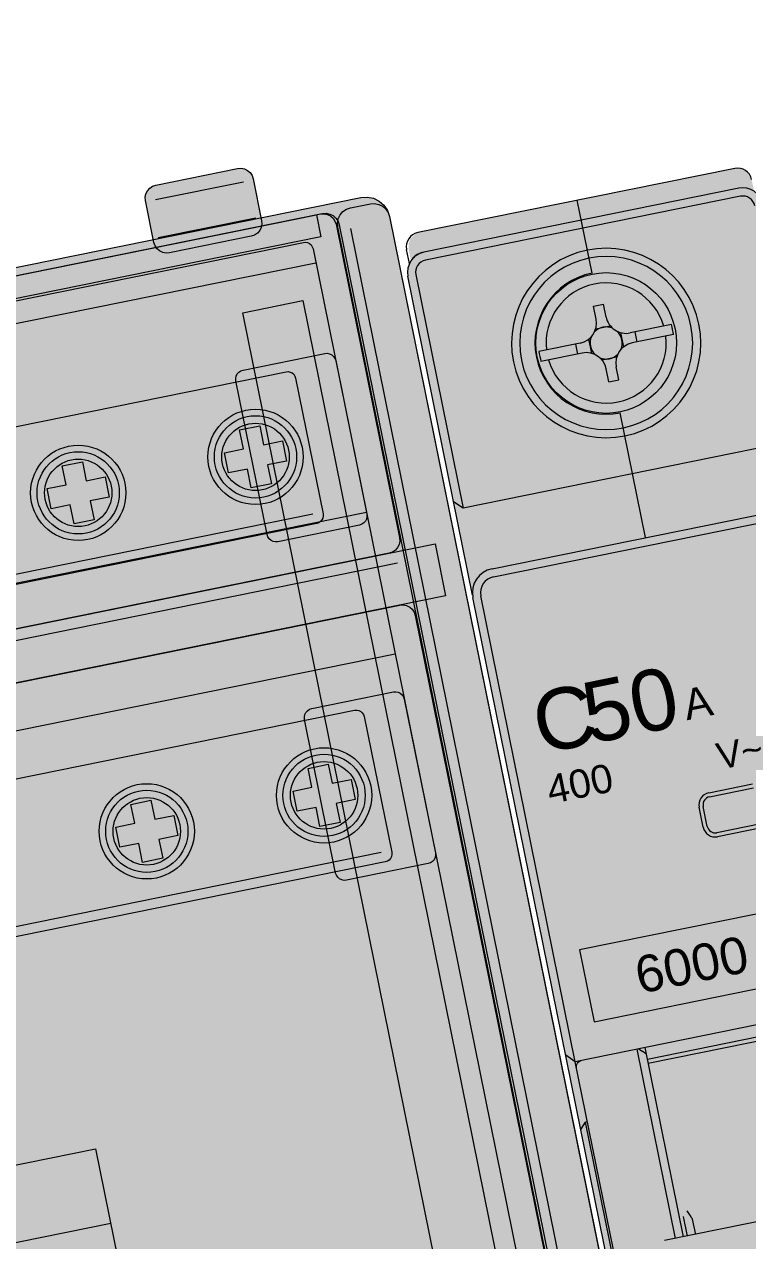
# Model space of a CAD drawing. Header units: millimetres. Extents: x -143 to 904, y -11 to 956.
# Drawn here: x -26.5 to 17.9, y 696.6 to 771.3 of the extents above; entities that cross this region are included whole.
import ezdxf
from ezdxf.enums import TextEntityAlignment as Align

# ---------------------------------------------------------------- set-up
doc = ezdxf.new("R2010")
doc.units = ezdxf.units.MM
for name, color, linetype, lineweight, true_color in [('BODY', 7, 'Continuous', 5, 0xf0f1eb), ('DETAILS', 7, 'Continuous', 5, 0x2f373d), ('INDICATOR', 7, 'Continuous', 5, 0x3d9868), ('LEVERS', 7, 'Continuous', 5, 0x2b7ac1), ('MARKING', 7, 'Continuous', 5, 0x2f373d), ('RECESS', 7, 'Continuous', 5, 0x6c747a), ('TERMINALS', 7, 'Continuous', 5, 0xa4adb6)]:
    doc.layers.add(name, color=color, linetype=linetype, lineweight=lineweight, true_color=true_color)
doc.layers.add('CP_DEVICES', color=7, linetype='Continuous')
for name, color, linetype, lineweight in [('EKF_DETAILS', 7, 'Continuous', 5), ('EKF_FILL', 7, 'Continuous', 5), ('EKF_OUTLINE', 7, 'Continuous', 13), ('EKF_TERMINALS', 7, 'Continuous', 5)]:
    doc.layers.add(name, color=color, linetype=linetype, lineweight=lineweight)
doc.layers.add('PARAMETERS', color=7, linetype='Continuous', plot=False)
doc.styles.add('BLOCK_ARIAL', font='arial.ttf')

# ---------------------------------------------------------------- blocks, each defined once
blk = doc.blocks.new('EKF_CM_4x11')
at = {"layer": 'EKF_FILL', "true_color": 0x74745f}
blk.add_hatch(color=47, dxfattribs=at).paths.add_polyline_path([(99.65, 90.7), (99.818, 90.678), (99.975, 90.613), (100.11, 90.51), (100.213, 90.375), (100.278, 90.218), (100.3, 90.05), (100.3, 87.95), (100.278, 87.782), (100.213, 87.625), (100.11, 87.49), (99.975, 87.387), (99.818, 87.322), (99.65, 87.3), (95.55, 87.3), (95.382, 87.322), (95.225, 87.387), (95.09, 87.49), (94.987, 87.625), (94.922, 87.782), (94.9, 87.95), (94.9, 90.05), (94.922, 90.218), (94.987, 90.375), (95.09, 90.51), (95.225, 90.613), (95.382, 90.678), (95.55, 90.7)])
at = {"layer": 'EKF_FILL', "true_color": 0xe3e8e5}
blk.add_hatch(color=254, dxfattribs=at).paths.add_polyline_path([(105.3, 88.1), (105.611, 88.059), (105.9, 87.939), (106.149, 87.749), (106.339, 87.5), (106.459, 87.211), (106.5, 86.9), (106.5, 1.2), (106.459, 0.889), (106.339, 0.6), (106.149, 0.351), (105.9, 0.161), (105.611, 0.041), (105.3, 0), (1.2, 0), (0.889, 0.041), (0.6, 0.161), (0.351, 0.351), (0.161, 0.6), (0.041, 0.889), (0, 1.2), (0, 86.9), (0.041, 87.211), (0.161, 87.5), (0.351, 87.749), (0.6, 87.939), (0.889, 88.059), (1.2, 88.1)])
at = {"layer": 'EKF_FILL', "true_color": 0x55564e}
blk.add_hatch(color=251, dxfattribs=at).paths.add_polyline_path([(103.3, 87.7), (103.481, 87.676), (103.65, 87.606), (103.795, 87.495), (103.906, 87.35), (103.976, 87.181), (104, 87), (104, 1.4), (103.976, 1.219), (103.906, 1.05), (103.795, 0.905), (103.65, 0.794), (103.481, 0.724), (103.3, 0.7), (3.2, 0.7), (3.019, 0.724), (2.85, 0.794), (2.705, 0.905), (2.594, 1.05), (2.524, 1.219), (2.5, 1.4), (2.5, 87), (2.524, 87.181), (2.594, 87.35), (2.705, 87.495), (2.85, 87.606), (3.019, 87.676), (3.2, 87.7)])
at = {"layer": 'EKF_FILL', "true_color": 0x797c6b}
blk.add_hatch(color=8, dxfattribs=at).paths.add_polyline_path([(3.5, 87.7), (103, 87.7), (103, 86.6), (3.5, 86.6)])
at = {"layer": 'EKF_FILL', "true_color": 0xe4e9e6}
blk.add_hatch(color=254, dxfattribs=at).paths.add_polyline_path([(105.7, 87.7), (105.907, 87.673), (106.1, 87.593), (106.266, 87.466), (106.393, 87.3), (106.473, 87.107), (106.5, 86.9), (106.5, 0.8), (106.473, 0.593), (106.393, 0.4), (106.266, 0.234), (106.1, 0.107), (105.907, 0.027), (105.7, 0), (104.7, 0), (104.493, 0.027), (104.3, 0.107), (104.134, 0.234), (104.007, 0.4), (103.927, 0.593), (103.9, 0.8), (103.9, 86.9), (103.927, 87.107), (104.007, 87.3), (104.134, 87.466), (104.3, 87.593), (104.493, 87.673), (104.7, 87.7)])
at = {"layer": 'EKF_FILL', "true_color": 0x8b8e81}
for points in [[(3.3, 86.9), (103.2, 86.9), (103.2, 85.7), (3.3, 85.7)], [(3.3, 67.3), (103.2, 67.3), (103.2, 66.1), (3.3, 66.1)]]:
    blk.add_hatch(color=252, dxfattribs=at).paths.add_polyline_path(points)
at = {"layer": 'EKF_FILL', "true_color": 0x66665a}
blk.add_hatch(color=251, dxfattribs=at).paths.add_polyline_path([(102.1, 86.5), (102.204, 86.486), (102.3, 86.446), (102.383, 86.383), (102.446, 86.3), (102.486, 86.204), (102.5, 86.1), (102.5, 2.3), (102.486, 2.196), (102.446, 2.1), (102.383, 2.017), (102.3, 1.954), (102.204, 1.914), (102.1, 1.9), (4.4, 1.9), (4.296, 1.914), (4.2, 1.954), (4.117, 2.017), (4.054, 2.1), (4.014, 2.196), (4, 2.3), (4, 86.1), (4.014, 86.204), (4.054, 86.3), (4.117, 86.383), (4.2, 86.446), (4.296, 86.486), (4.4, 86.5)])
at = {"layer": 'EKF_FILL', "true_color": 0x7d7d6d}
blk.add_hatch(color=8, dxfattribs=at).paths.add_polyline_path([(98.5, 83.7), (101.5, 83.7), (101.5, 5), (98.5, 5)])
at = {"layer": 'EKF_FILL', "true_color": 0x56594c}
for points in [[(102.05, 80.942), (102.166, 80.926), (102.275, 80.881), (102.368, 80.81), (102.44, 80.716), (102.485, 80.608), (102.5, 80.492), (102.5, 72.791), (102.485, 72.675), (102.44, 72.567), (102.368, 72.473), (102.275, 72.402), (102.166, 72.357), (102.05, 72.341), (97.95, 72.341), (97.834, 72.357), (97.725, 72.402), (97.632, 72.473), (97.56, 72.567), (97.515, 72.675), (97.5, 72.791), (97.5, 80.492), (97.515, 80.608), (97.56, 80.716), (97.632, 80.81), (97.725, 80.881), (97.834, 80.926), (97.95, 80.942)], [(102.05, 63.981), (102.166, 63.965), (102.275, 63.92), (102.368, 63.849), (102.44, 63.756), (102.485, 63.647), (102.5, 63.531), (102.5, 55.831), (102.485, 55.714), (102.44, 55.606), (102.368, 55.512), (102.275, 55.441), (102.166, 55.396), (102.05, 55.381), (97.95, 55.381), (97.834, 55.396), (97.725, 55.441), (97.632, 55.512), (97.56, 55.606), (97.515, 55.714), (97.5, 55.831), (97.5, 63.531), (97.515, 63.647), (97.56, 63.756), (97.632, 63.849), (97.725, 63.92), (97.834, 63.965), (97.95, 63.981)]]:
    blk.add_hatch(color=251, dxfattribs=at).paths.add_polyline_path(points)
at = {"layer": 'EKF_FILL', "true_color": 0x8b805d}
for points in [[(100, 80.442), (100.104, 80.428), (100.2, 80.388), (100.283, 80.324), (100.346, 80.242), (100.386, 80.145), (100.4, 80.041), (100.4, 73.242), (100.386, 73.138), (100.346, 73.041), (100.283, 72.959), (100.2, 72.895), (100.104, 72.855), (100, 72.841), (6.5, 72.841), (6.396, 72.855), (6.3, 72.895), (6.217, 72.959), (6.154, 73.041), (6.114, 73.138), (6.1, 73.242), (6.1, 80.041), (6.114, 80.145), (6.154, 80.242), (6.217, 80.324), (6.3, 80.388), (6.396, 80.428), (6.5, 80.442)], [(100, 63.481), (100.104, 63.467), (100.2, 63.427), (100.283, 63.363), (100.346, 63.281), (100.386, 63.184), (100.4, 63.081), (100.4, 56.281), (100.386, 56.177), (100.346, 56.081), (100.283, 55.998), (100.2, 55.934), (100.104, 55.894), (100, 55.881), (6.5, 55.881), (6.396, 55.894), (6.3, 55.934), (6.217, 55.998), (6.154, 56.081), (6.114, 56.177), (6.1, 56.281), (6.1, 63.081), (6.114, 63.184), (6.154, 63.281), (6.217, 63.363), (6.3, 63.427), (6.396, 63.467), (6.5, 63.481)]]:
    blk.add_hatch(color=45, dxfattribs=at).paths.add_polyline_path(points)
at = {"layer": 'EKF_FILL', "true_color": 0x625f4e}
for points in [[(91.15, 76.642), (91.13, 76.336), (91.07, 76.036), (90.972, 75.746), (90.836, 75.472), (90.666, 75.217), (90.465, 74.987), (90.235, 74.785), (89.98, 74.615), (89.705, 74.48), (89.416, 74.381), (89.115, 74.322), (88.81, 74.302), (88.505, 74.322), (88.204, 74.381), (87.915, 74.48), (87.64, 74.615), (87.385, 74.785), (87.155, 74.987), (86.954, 75.217), (86.784, 75.472), (86.648, 75.746), (86.55, 76.036), (86.49, 76.336), (86.47, 76.642), (86.49, 76.947), (86.55, 77.247), (86.648, 77.537), (86.784, 77.811), (86.954, 78.066), (87.155, 78.296), (87.385, 78.498), (87.64, 78.668), (87.915, 78.803), (88.204, 78.902), (88.505, 78.961), (88.81, 78.981), (89.115, 78.961), (89.416, 78.902), (89.705, 78.803), (89.98, 78.668), (90.235, 78.498), (90.465, 78.296), (90.666, 78.066), (90.836, 77.811), (90.972, 77.537), (91.07, 77.247), (91.13, 76.947)], [(100.04, 76.642), (100.02, 76.336), (99.96, 76.036), (99.862, 75.746), (99.726, 75.472), (99.556, 75.217), (99.355, 74.987), (99.125, 74.785), (98.87, 74.615), (98.595, 74.48), (98.306, 74.381), (98.005, 74.322), (97.7, 74.302), (97.395, 74.322), (97.094, 74.381), (96.805, 74.48), (96.53, 74.615), (96.275, 74.785), (96.045, 74.987), (95.844, 75.217), (95.674, 75.472), (95.538, 75.746), (95.44, 76.036), (95.38, 76.336), (95.36, 76.642), (95.38, 76.947), (95.44, 77.247), (95.538, 77.537), (95.674, 77.811), (95.844, 78.066), (96.045, 78.296), (96.275, 78.498), (96.53, 78.668), (96.805, 78.803), (97.094, 78.902), (97.395, 78.961), (97.7, 78.981), (98.005, 78.961), (98.306, 78.902), (98.595, 78.803), (98.87, 78.668), (99.125, 78.498), (99.355, 78.296), (99.556, 78.066), (99.726, 77.811), (99.862, 77.537), (99.96, 77.247), (100.02, 76.947)], [(91.15, 59.681), (91.13, 59.375), (91.07, 59.075), (90.972, 58.785), (90.836, 58.511), (90.666, 58.256), (90.465, 58.026), (90.235, 57.824), (89.98, 57.654), (89.705, 57.519), (89.416, 57.42), (89.115, 57.361), (88.81, 57.341), (88.505, 57.361), (88.204, 57.42), (87.915, 57.519), (87.64, 57.654), (87.385, 57.824), (87.155, 58.026), (86.954, 58.256), (86.784, 58.511), (86.648, 58.785), (86.55, 59.075), (86.49, 59.375), (86.47, 59.681), (86.49, 59.986), (86.55, 60.286), (86.648, 60.576), (86.784, 60.851), (86.954, 61.105), (87.155, 61.335), (87.385, 61.537), (87.64, 61.707), (87.915, 61.842), (88.204, 61.941), (88.505, 62.001), (88.81, 62.021), (89.115, 62.001), (89.416, 61.941), (89.705, 61.842), (89.98, 61.707), (90.235, 61.537), (90.465, 61.335), (90.666, 61.105), (90.836, 60.851), (90.972, 60.576), (91.07, 60.286), (91.13, 59.986)], [(100.04, 59.681), (100.02, 59.375), (99.96, 59.075), (99.862, 58.785), (99.726, 58.511), (99.556, 58.256), (99.355, 58.026), (99.125, 57.824), (98.87, 57.654), (98.595, 57.519), (98.306, 57.42), (98.005, 57.361), (97.7, 57.341), (97.395, 57.361), (97.094, 57.42), (96.805, 57.519), (96.53, 57.654), (96.275, 57.824), (96.045, 58.026), (95.844, 58.256), (95.674, 58.511), (95.538, 58.785), (95.44, 59.075), (95.38, 59.375), (95.36, 59.681), (95.38, 59.986), (95.44, 60.286), (95.538, 60.576), (95.674, 60.851), (95.844, 61.105), (96.045, 61.335), (96.275, 61.537), (96.53, 61.707), (96.805, 61.842), (97.094, 61.941), (97.395, 62.001), (97.7, 62.021), (98.005, 62.001), (98.306, 61.941), (98.595, 61.842), (98.87, 61.707), (99.125, 61.537), (99.355, 61.335), (99.556, 61.105), (99.726, 60.851), (99.862, 60.576), (99.96, 60.286), (100.02, 59.986)]]:
    blk.add_hatch(color=251, dxfattribs=at).paths.add_polyline_path(points)
at = {"layer": 'EKF_FILL', "true_color": 0x909087}
for points in [[(90.83, 76.642), (90.813, 76.378), (90.761, 76.119), (90.676, 75.868), (90.559, 75.632), (90.413, 75.412), (90.238, 75.213), (90.04, 75.039), (89.82, 74.892), (89.583, 74.775), (89.333, 74.69), (89.074, 74.639), (88.81, 74.621), (88.546, 74.639), (88.287, 74.69), (88.037, 74.775), (87.8, 74.892), (87.58, 75.039), (87.382, 75.213), (87.207, 75.412), (87.061, 75.632), (86.944, 75.868), (86.859, 76.119), (86.807, 76.378), (86.79, 76.642), (86.807, 76.905), (86.859, 77.164), (86.944, 77.415), (87.061, 77.651), (87.207, 77.871), (87.382, 78.07), (87.58, 78.244), (87.8, 78.391), (88.037, 78.508), (88.287, 78.593), (88.546, 78.644), (88.81, 78.662), (89.074, 78.644), (89.333, 78.593), (89.583, 78.508), (89.82, 78.391), (90.04, 78.244), (90.238, 78.07), (90.413, 77.871), (90.559, 77.651), (90.676, 77.415), (90.761, 77.164), (90.813, 76.905)], [(99.72, 76.642), (99.703, 76.378), (99.651, 76.119), (99.566, 75.868), (99.449, 75.632), (99.303, 75.412), (99.128, 75.213), (98.93, 75.039), (98.71, 74.892), (98.473, 74.775), (98.223, 74.69), (97.964, 74.639), (97.7, 74.621), (97.436, 74.639), (97.177, 74.69), (96.927, 74.775), (96.69, 74.892), (96.47, 75.039), (96.272, 75.213), (96.097, 75.412), (95.951, 75.632), (95.834, 75.868), (95.749, 76.119), (95.697, 76.378), (95.68, 76.642), (95.697, 76.905), (95.749, 77.164), (95.834, 77.415), (95.951, 77.651), (96.097, 77.871), (96.272, 78.07), (96.47, 78.244), (96.69, 78.391), (96.927, 78.508), (97.177, 78.593), (97.436, 78.644), (97.7, 78.662), (97.964, 78.644), (98.223, 78.593), (98.473, 78.508), (98.71, 78.391), (98.93, 78.244), (99.128, 78.07), (99.303, 77.871), (99.449, 77.651), (99.566, 77.415), (99.651, 77.164), (99.703, 76.905)], [(90.83, 59.681), (90.813, 59.417), (90.761, 59.158), (90.676, 58.908), (90.559, 58.671), (90.413, 58.451), (90.238, 58.252), (90.04, 58.078), (89.82, 57.931), (89.583, 57.814), (89.333, 57.729), (89.074, 57.678), (88.81, 57.661), (88.546, 57.678), (88.287, 57.729), (88.037, 57.814), (87.8, 57.931), (87.58, 58.078), (87.382, 58.252), (87.207, 58.451), (87.061, 58.671), (86.944, 58.908), (86.859, 59.158), (86.807, 59.417), (86.79, 59.681), (86.807, 59.944), (86.859, 60.203), (86.944, 60.454), (87.061, 60.691), (87.207, 60.91), (87.382, 61.109), (87.58, 61.283), (87.8, 61.43), (88.037, 61.547), (88.287, 61.632), (88.546, 61.683), (88.81, 61.701), (89.074, 61.683), (89.333, 61.632), (89.583, 61.547), (89.82, 61.43), (90.04, 61.283), (90.238, 61.109), (90.413, 60.91), (90.559, 60.691), (90.676, 60.454), (90.761, 60.203), (90.813, 59.944)], [(99.72, 59.681), (99.703, 59.417), (99.651, 59.158), (99.566, 58.908), (99.449, 58.671), (99.303, 58.451), (99.128, 58.252), (98.93, 58.078), (98.71, 57.931), (98.473, 57.814), (98.223, 57.729), (97.964, 57.678), (97.7, 57.661), (97.436, 57.678), (97.177, 57.729), (96.927, 57.814), (96.69, 57.931), (96.47, 58.078), (96.272, 58.252), (96.097, 58.451), (95.951, 58.671), (95.834, 58.908), (95.749, 59.158), (95.697, 59.417), (95.68, 59.681), (95.697, 59.944), (95.749, 60.203), (95.834, 60.454), (95.951, 60.691), (96.097, 60.91), (96.272, 61.109), (96.47, 61.283), (96.69, 61.43), (96.927, 61.547), (97.177, 61.632), (97.436, 61.683), (97.7, 61.701), (97.964, 61.683), (98.223, 61.632), (98.473, 61.547), (98.71, 61.43), (98.93, 61.283), (99.128, 61.109), (99.303, 60.91), (99.449, 60.691), (99.566, 60.454), (99.651, 60.203), (99.703, 59.944)]]:
    blk.add_hatch(color=252, dxfattribs=at).paths.add_polyline_path(points)
at = {"layer": 'EKF_FILL', "true_color": 0x797d75}
for points in [[(90.466, 76.642), (90.452, 76.425), (90.41, 76.213), (90.34, 76.008), (90.244, 75.813), (90.124, 75.633), (89.981, 75.47), (89.818, 75.327), (89.638, 75.207), (89.444, 75.111), (89.239, 75.042), (89.026, 74.999), (88.81, 74.985), (88.594, 74.999), (88.381, 75.042), (88.176, 75.111), (87.982, 75.207), (87.802, 75.327), (87.639, 75.47), (87.496, 75.633), (87.376, 75.813), (87.28, 76.008), (87.21, 76.213), (87.168, 76.425), (87.154, 76.642), (87.168, 76.858), (87.21, 77.07), (87.28, 77.275), (87.376, 77.47), (87.496, 77.65), (87.639, 77.813), (87.802, 77.956), (87.982, 78.076), (88.176, 78.172), (88.381, 78.241), (88.594, 78.284), (88.81, 78.298), (89.026, 78.284), (89.239, 78.241), (89.444, 78.172), (89.638, 78.076), (89.818, 77.956), (89.981, 77.813), (90.124, 77.65), (90.244, 77.47), (90.34, 77.275), (90.41, 77.07), (90.452, 76.858)], [(99.356, 76.642), (99.342, 76.425), (99.3, 76.213), (99.23, 76.008), (99.134, 75.813), (99.014, 75.633), (98.871, 75.47), (98.708, 75.327), (98.528, 75.207), (98.334, 75.111), (98.129, 75.042), (97.916, 74.999), (97.7, 74.985), (97.484, 74.999), (97.271, 75.042), (97.066, 75.111), (96.872, 75.207), (96.692, 75.327), (96.529, 75.47), (96.386, 75.633), (96.266, 75.813), (96.17, 76.008), (96.1, 76.213), (96.058, 76.425), (96.044, 76.642), (96.058, 76.858), (96.1, 77.07), (96.17, 77.275), (96.266, 77.47), (96.386, 77.65), (96.529, 77.813), (96.692, 77.956), (96.872, 78.076), (97.066, 78.172), (97.271, 78.241), (97.484, 78.284), (97.7, 78.298), (97.916, 78.284), (98.129, 78.241), (98.334, 78.172), (98.528, 78.076), (98.708, 77.956), (98.871, 77.813), (99.014, 77.65), (99.134, 77.47), (99.23, 77.275), (99.3, 77.07), (99.342, 76.858)], [(90.466, 59.681), (90.452, 59.464), (90.41, 59.252), (90.34, 59.047), (90.244, 58.852), (90.124, 58.672), (89.981, 58.509), (89.818, 58.366), (89.638, 58.246), (89.444, 58.15), (89.239, 58.081), (89.026, 58.038), (88.81, 58.024), (88.594, 58.038), (88.381, 58.081), (88.176, 58.15), (87.982, 58.246), (87.802, 58.366), (87.639, 58.509), (87.496, 58.672), (87.376, 58.852), (87.28, 59.047), (87.21, 59.252), (87.168, 59.464), (87.154, 59.681), (87.168, 59.897), (87.21, 60.109), (87.28, 60.314), (87.376, 60.509), (87.496, 60.689), (87.639, 60.852), (87.802, 60.995), (87.982, 61.115), (88.176, 61.211), (88.381, 61.281), (88.594, 61.323), (88.81, 61.337), (89.026, 61.323), (89.239, 61.281), (89.444, 61.211), (89.638, 61.115), (89.818, 60.995), (89.981, 60.852), (90.124, 60.689), (90.244, 60.509), (90.34, 60.314), (90.41, 60.109), (90.452, 59.897)], [(99.356, 59.681), (99.342, 59.464), (99.3, 59.252), (99.23, 59.047), (99.134, 58.852), (99.014, 58.672), (98.871, 58.509), (98.708, 58.366), (98.528, 58.246), (98.334, 58.15), (98.129, 58.081), (97.916, 58.038), (97.7, 58.024), (97.484, 58.038), (97.271, 58.081), (97.066, 58.15), (96.872, 58.246), (96.692, 58.366), (96.529, 58.509), (96.386, 58.672), (96.266, 58.852), (96.17, 59.047), (96.1, 59.252), (96.058, 59.464), (96.044, 59.681), (96.058, 59.897), (96.1, 60.109), (96.17, 60.314), (96.266, 60.509), (96.386, 60.689), (96.529, 60.852), (96.692, 60.995), (96.872, 61.115), (97.066, 61.211), (97.271, 61.281), (97.484, 61.323), (97.7, 61.337), (97.916, 61.323), (98.129, 61.281), (98.334, 61.211), (98.528, 61.115), (98.708, 60.995), (98.871, 60.852), (99.014, 60.689), (99.134, 60.509), (99.23, 60.314), (99.3, 60.109), (99.342, 59.897)]]:
    blk.add_hatch(color=8, dxfattribs=at).paths.add_polyline_path(points)
at = {"layer": 'EKF_FILL', "true_color": 0x40473f}
for points in [[(88.305, 78.096), (89.315, 78.096), (89.315, 77.147), (90.264, 77.147), (90.264, 76.136), (89.315, 76.136), (89.315, 75.187), (88.305, 75.187), (88.305, 76.136), (87.356, 76.136), (87.356, 77.147), (88.305, 77.147)], [(97.195, 78.096), (98.205, 78.096), (98.205, 77.147), (99.154, 77.147), (99.154, 76.136), (98.205, 76.136), (98.205, 75.187), (97.195, 75.187), (97.195, 76.136), (96.246, 76.136), (96.246, 77.147), (97.195, 77.147)], [(88.305, 61.135), (89.315, 61.135), (89.315, 60.186), (90.264, 60.186), (90.264, 59.176), (89.315, 59.176), (89.315, 58.226), (88.305, 58.226), (88.305, 59.176), (87.356, 59.176), (87.356, 60.186), (88.305, 60.186)], [(97.195, 61.135), (98.205, 61.135), (98.205, 60.186), (99.154, 60.186), (99.154, 59.176), (98.205, 59.176), (98.205, 58.226), (97.195, 58.226), (97.195, 59.176), (96.246, 59.176), (96.246, 60.186), (97.195, 60.186)]]:
    blk.add_hatch(color=69, dxfattribs=at).paths.add_polyline_path(points)
at = {"layer": 'EKF_FILL', "true_color": 0x383e35}
blk.add_hatch(color=250, dxfattribs=at).paths.add_polyline_path([(3.1, 72.7), (103.4, 72.7), (103.4, 71.2), (3.1, 71.2)])
at = {"layer": 'EKF_FILL', "true_color": 0x343930}
blk.add_hatch(color=250, dxfattribs=at).paths.add_polyline_path([(1, 70.7), (105.5, 70.7), (105.5, 68.1), (1, 68.1)])
at = {"layer": 'EKF_FILL', "true_color": 0x454a40}
blk.add_hatch(color=69, dxfattribs=at).paths.add_polyline_path([(22.45, 61.2), (84.05, 61.2), (84.05, 31.7), (22.45, 31.7)])
at = {"layer": 'EKF_DETAILS', "color": 253, "lineweight": 5, "true_color": 0xbeb69b}
blk.add_line((95.4, 90), (99.8, 90), dxfattribs=at)
at = {"layer": 'EKF_DETAILS', "color": 250, "lineweight": 5, "true_color": 0x292f27}
blk.add_line((95.15, 88.15), (100.05, 88.15), dxfattribs=at)
at = {"layer": 'EKF_DETAILS', "color": 7, "lineweight": 5, "true_color": 0xffffff}
blk.add_line((104.5, 86.7), (104.5, 1), dxfattribs=at)
at = {"layer": 'EKF_DETAILS', "color": 253, "lineweight": 5, "true_color": 0xacafa4}
for p, q in [((4, 85.4), (102.5, 85.4)), ((4, 65.8), (102.5, 65.8))]:
    blk.add_line(p, q, dxfattribs=at)
at = {"layer": 'EKF_DETAILS', "color": 252, "lineweight": 5, "true_color": 0x9a9d8e}
blk.add_line((4, 72.9), (102.5, 72.9), dxfattribs=at)
at = {"layer": 'EKF_DETAILS', "color": 252, "lineweight": 5, "true_color": 0x8b9083}
blk.add_line((3, 70.15), (103.5, 70.15), dxfattribs=at)
at = {"layer": 'EKF_DETAILS', "color": 254, "lineweight": 5, "true_color": 0xe7eae0}
blk.add_line((23.25, 41.167), (83.25, 41.167), dxfattribs=at)
at = {"layer": 'EKF_DETAILS', "color": 250, "lineweight": 5, "true_color": 0x31372c}
blk.add_lwpolyline([(99.65, 90.7), (99.818, 90.678), (99.975, 90.613), (100.11, 90.51), (100.213, 90.375), (100.278, 90.218), (100.3, 90.05), (100.3, 87.95), (100.278, 87.782), (100.213, 87.625), (100.11, 87.49), (99.975, 87.387), (99.818, 87.322), (99.65, 87.3), (95.55, 87.3), (95.382, 87.322), (95.225, 87.387), (95.09, 87.49), (94.987, 87.625), (94.922, 87.782), (94.9, 87.95), (94.9, 90.05), (94.922, 90.218), (94.987, 90.375), (95.09, 90.51), (95.225, 90.613), (95.382, 90.678), (95.55, 90.7)], close=True, dxfattribs=at)
at = {"layer": 'EKF_DETAILS', "color": 250, "lineweight": 5, "true_color": 0x282d29}
blk.add_lwpolyline([(3.2, 87.7), (103.3, 87.7), (103.481, 87.676), (103.65, 87.606), (103.795, 87.495), (103.906, 87.35), (103.976, 87.181), (104, 87), (104, 1.4), (103.976, 1.219), (103.906, 1.05), (103.795, 0.905), (103.65, 0.794), (103.481, 0.724), (103.3, 0.7), (3.2, 0.7)], dxfattribs=at)
at = {"layer": 'EKF_DETAILS', "color": 250, "lineweight": 5, "true_color": 0x30372f}
for points in [[(3.3, 87.7), (103.2, 87.7), (103.368, 87.678), (103.525, 87.613), (103.66, 87.51), (103.763, 87.375), (103.828, 87.218), (103.85, 87.05), (103.85, 71.35), (103.828, 71.182), (103.763, 71.025), (103.66, 70.89), (103.525, 70.787), (103.368, 70.722), (103.2, 70.7), (3.3, 70.7)], [(3.3, 68.1), (103.2, 68.1), (103.368, 68.078), (103.525, 68.013), (103.66, 67.91), (103.763, 67.775), (103.828, 67.618), (103.85, 67.45), (103.85, 24.15), (103.828, 23.982), (103.763, 23.825), (103.66, 23.69), (103.525, 23.587), (103.368, 23.522), (103.2, 23.5), (3.3, 23.5)]]:
    blk.add_lwpolyline(points, dxfattribs=at)
at = {"layer": 'EKF_DETAILS', "color": 250, "lineweight": 5, "true_color": 0x373e31}
blk.add_lwpolyline([(3.5, 87.7), (103, 87.7), (103, 86.6), (3.5, 86.6)], close=True, dxfattribs=at)
at = {"layer": 'EKF_DETAILS', "color": 251, "lineweight": 5, "true_color": 0x485046}
blk.add_lwpolyline([(103.9, 0.8), (103.9, 86.9), (103.927, 87.107), (104.007, 87.3), (104.134, 87.466), (104.3, 87.593), (104.493, 87.673), (104.7, 87.7), (105.7, 87.7), (105.907, 87.673), (106.1, 87.593), (106.266, 87.466), (106.393, 87.3), (106.473, 87.107), (106.5, 86.9), (106.5, 0.8)], dxfattribs=at)
at = {"layer": 'EKF_DETAILS', "color": 252, "lineweight": 5, "true_color": 0x8e9188}
blk.add_lwpolyline([(4.4, 86.5), (102.1, 86.5), (102.204, 86.486), (102.3, 86.446), (102.383, 86.383), (102.446, 86.3), (102.486, 86.204), (102.5, 86.1), (102.5, 2.3), (102.486, 2.196), (102.446, 2.1), (102.383, 2.017), (102.3, 1.954), (102.204, 1.914), (102.1, 1.9), (4.4, 1.9)], dxfattribs=at)
at = {"layer": 'EKF_DETAILS', "color": 59, "lineweight": 5, "true_color": 0x484d42}
blk.add_lwpolyline([(98.5, 83.7), (101.5, 83.7), (101.5, 5), (98.5, 5)], close=True, dxfattribs=at)
at = {"layer": 'EKF_DETAILS', "color": 69, "lineweight": 5, "true_color": 0x40463b}
for points in [[(102.05, 80.942), (102.166, 80.926), (102.275, 80.881), (102.368, 80.81), (102.44, 80.716), (102.485, 80.608), (102.5, 80.492), (102.5, 72.791), (102.485, 72.675), (102.44, 72.567), (102.368, 72.473), (102.275, 72.402), (102.166, 72.357), (102.05, 72.341), (97.95, 72.341), (97.834, 72.357), (97.725, 72.402), (97.632, 72.473), (97.56, 72.567), (97.515, 72.675), (97.5, 72.791), (97.5, 80.492), (97.515, 80.608), (97.56, 80.716), (97.632, 80.81), (97.725, 80.881), (97.834, 80.926), (97.95, 80.942)], [(102.05, 63.981), (102.166, 63.965), (102.275, 63.92), (102.368, 63.849), (102.44, 63.756), (102.485, 63.647), (102.5, 63.531), (102.5, 55.831), (102.485, 55.714), (102.44, 55.606), (102.368, 55.512), (102.275, 55.441), (102.166, 55.396), (102.05, 55.381), (97.95, 55.381), (97.834, 55.396), (97.725, 55.441), (97.632, 55.512), (97.56, 55.606), (97.515, 55.714), (97.5, 55.831), (97.5, 63.531), (97.515, 63.647), (97.56, 63.756), (97.632, 63.849), (97.725, 63.92), (97.834, 63.965), (97.95, 63.981)]]:
    blk.add_lwpolyline(points, close=True, dxfattribs=at)
at = {"layer": 'EKF_DETAILS', "color": 250, "lineweight": 5, "true_color": 0x292f28}
blk.add_lwpolyline([(1, 70.7), (105.5, 70.7), (105.5, 68.1), (1, 68.1)], close=True, dxfattribs=at)
at = {"layer": 'EKF_DETAILS', "color": 254, "lineweight": 5, "true_color": 0xe7eae0}
blk.add_lwpolyline([(23.25, 44.9), (83.25, 44.9), (83.25, 33.7), (23.25, 33.7)], close=True, dxfattribs=at)
at = {"layer": 'EKF_OUTLINE', "color": 250, "lineweight": 13, "true_color": 0x303733}
blk.add_lwpolyline([(1.2, 88.1), (105.3, 88.1), (105.611, 88.059), (105.9, 87.939), (106.149, 87.749), (106.339, 87.5), (106.459, 87.211), (106.5, 86.9), (106.5, 1.2), (106.459, 0.889), (106.339, 0.6), (106.149, 0.351), (105.9, 0.161), (105.611, 0.041), (105.3, 0), (1.2, 0)], dxfattribs=at)
at = {"layer": 'EKF_TERMINALS', "color": 33, "lineweight": 5, "true_color": 0xb1a078}
for p, q in [((6.6, 73.341), (99.9, 73.341)), ((6.6, 56.381), (99.9, 56.381))]:
    blk.add_line(p, q, dxfattribs=at)
at = {"layer": 'EKF_TERMINALS', "color": 59, "lineweight": 5, "true_color": 0x4b4e3f}
for points in [[(6.5, 80.442), (100, 80.442), (100.104, 80.428), (100.2, 80.388), (100.283, 80.324), (100.346, 80.242), (100.386, 80.145), (100.4, 80.041), (100.4, 73.242), (100.386, 73.138), (100.346, 73.041), (100.283, 72.959), (100.2, 72.895), (100.104, 72.855), (100, 72.841), (6.5, 72.841)], [(6.5, 63.481), (100, 63.481), (100.104, 63.467), (100.2, 63.427), (100.283, 63.363), (100.346, 63.281), (100.386, 63.184), (100.4, 63.081), (100.4, 56.281), (100.386, 56.177), (100.346, 56.081), (100.283, 55.998), (100.2, 55.934), (100.104, 55.894), (100, 55.881), (6.5, 55.881)]]:
    blk.add_lwpolyline(points, dxfattribs=at)
at = {"layer": 'EKF_TERMINALS', "color": 250, "lineweight": 5, "true_color": 0x333a33}
for points in [[(88.305, 78.096), (89.315, 78.096), (89.315, 77.147), (90.264, 77.147), (90.264, 76.136), (89.315, 76.136), (89.315, 75.187), (88.305, 75.187), (88.305, 76.136), (87.356, 76.136), (87.356, 77.147), (88.305, 77.147)], [(97.195, 78.096), (98.205, 78.096), (98.205, 77.147), (99.154, 77.147), (99.154, 76.136), (98.205, 76.136), (98.205, 75.187), (97.195, 75.187), (97.195, 76.136), (96.246, 76.136), (96.246, 77.147), (97.195, 77.147)], [(88.305, 61.135), (89.315, 61.135), (89.315, 60.186), (90.264, 60.186), (90.264, 59.176), (89.315, 59.176), (89.315, 58.226), (88.305, 58.226), (88.305, 59.176), (87.356, 59.176), (87.356, 60.186), (88.305, 60.186)], [(97.195, 61.135), (98.205, 61.135), (98.205, 60.186), (99.154, 60.186), (99.154, 59.176), (98.205, 59.176), (98.205, 58.226), (97.195, 58.226), (97.195, 59.176), (96.246, 59.176), (96.246, 60.186), (97.195, 60.186)]]:
    blk.add_lwpolyline(points, close=True, dxfattribs=at)
at = {"layer": 'EKF_TERMINALS', "color": 250, "lineweight": 5, "true_color": 0x383a35}
for centre, radius in [((88.81, 76.642), 2.34), ((97.7, 76.642), 2.34), ((88.81, 76.642), 2.02), ((88.81, 76.642), 1.656), ((97.7, 76.642), 2.02), ((97.7, 76.642), 1.656), ((88.81, 59.681), 2.34), ((88.81, 59.681), 2.02), ((97.7, 59.681), 2.34), ((97.7, 59.681), 2.02), ((88.81, 59.681), 1.656), ((97.7, 59.681), 1.656)]:
    blk.add_circle(centre, radius, dxfattribs=at)
blk = doc.blocks.new('AV_3P_54')
at = {"layer": 'BODY', "true_color": 0xf0f1eb}
blk.add_hatch(color=7, dxfattribs=at).paths.add_polyline_path([(14.6, 2.2), (14.6, 0), (3.1, 0), (3.1, 2.2), (1.3, 2.2), (1.03, 2.255), (0.805, 2.405), (0.655, 2.63), (0.6, 2.9), (0.6, 3.4), (0.727, 3.4), (0.59, 3.49), (0.38, 3.81), (0.32, 4), (0.3, 4.2), (0.3, 15.5), (0.3, 20.3), (0.3, 26.24), (0.3, 29.95), (0.3, 36.25), (0.3, 39.96), (0.3, 62.9), (0.32, 63.14), (0.326, 63.16), (0.3, 63.16), (0.3, 67.7), (0.3, 79), (0.32, 79.2), (0.38, 79.39), (0.59, 79.71), (0.6, 79.717), (0.6, 80.3), (0.655, 80.57), (0.805, 80.795), (1.03, 80.945), (1.3, 81), (9.2, 81), (9.2, 81), (17.1, 81), (17.37, 80.945), (17.595, 80.795), (17.745, 80.57), (17.8, 80.3), (17.8, 79.717), (17.81, 79.71), (17.948, 79.5), (17.948, 79.5), (18.02, 79.39), (18.08, 79.2), (18.1, 79), (18.12, 79.2), (18.18, 79.39), (18.39, 79.71), (18.4, 79.717), (18.4, 80.3), (18.455, 80.57), (18.605, 80.795), (18.83, 80.945), (19.1, 81), (27, 81), (27, 81), (34.9, 81), (35.17, 80.945), (35.395, 80.795), (35.545, 80.57), (35.6, 80.3), (35.6, 79.717), (35.61, 79.71), (35.748, 79.5), (35.748, 79.5), (35.82, 79.39), (35.88, 79.2), (35.9, 79), (35.92, 79.2), (35.98, 79.39), (36.052, 79.5), (36.19, 79.71), (36.2, 79.717), (36.2, 80.3), (36.255, 80.57), (36.405, 80.795), (36.63, 80.945), (36.9, 81), (44.8, 81), (52.7, 81), (52.97, 80.945), (53.195, 80.795), (53.345, 80.57), (53.4, 80.3), (53.4, 79.717), (53.41, 79.71), (53.548, 79.5), (53.62, 79.39), (53.68, 79.2), (53.7, 79), (53.7, 67.7), (53.7, 62.9), (53.7, 39.975), (53.7, 39.97), (53.7, 36.25), (53.7, 29.95), (53.7, 26.23), (53.7, 26.225), (53.7, 20.3), (53.7, 15.5), (53.7, 4.2), (53.68, 4), (53.62, 3.81), (53.41, 3.49), (53.4, 3.483), (53.4, 2.9), (53.345, 2.63), (53.195, 2.405), (52.97, 2.255), (52.7, 2.2), (50.9, 2.2), (50.2, 2.2), (50.2, 0), (38.7, 0), (38.7, 2.2), (36.9, 2.2), (36.63, 2.255), (36.405, 2.405), (36.255, 2.63), (36.2, 2.9), (36.2, 3.4), (36.327, 3.4), (36.19, 3.49), (35.98, 3.81), (35.92, 4), (35.9, 4.2), (35.88, 4), (35.82, 3.81), (35.61, 3.49), (35.6, 3.483), (35.6, 2.9), (35.545, 2.63), (35.395, 2.405), (35.17, 2.255), (34.9, 2.2), (27, 2.2), (27, 2.2), (19.1, 2.2), (18.83, 2.255), (18.605, 2.405), (18.455, 2.63), (18.4, 2.9), (18.4, 3.4), (18.527, 3.4), (18.39, 3.49), (18.18, 3.81), (18.12, 4), (18.1, 4.2), (18.08, 4), (18.02, 3.81), (17.81, 3.49), (17.8, 3.483), (17.8, 2.9), (17.745, 2.63), (17.595, 2.405), (17.37, 2.255), (17.1, 2.2), (15.3, 2.2)])
at = {"layer": 'INDICATOR', "true_color": 0x3d9868}
blk.add_hatch(color=105, dxfattribs=at).paths.add_polyline_path([(9.325, 49.175), (9.195, 49.365), (9.15, 49.6), (9.15, 50.6), (9.195, 50.835), (9.325, 51.025), (9.515, 51.155), (9.75, 51.2), (11.95, 51.2), (12.185, 51.155), (12.375, 51.025), (12.505, 50.835), (12.55, 50.6), (12.55, 49.6), (12.505, 49.365), (12.375, 49.175), (12.185, 49.045), (11.95, 49), (9.75, 49), (9.515, 49.045)])
at = {"layer": 'LEVERS'}
blk.add_hatch(color=256, dxfattribs=at).paths.add_polyline_path([(2.25, 29.435), (2.26, 29.475), (2.265, 29.515), (2.28, 29.55), (2.3, 29.59), (2.32, 29.63), (2.34, 29.665), (2.37, 29.7), (2.4, 29.735), (2.435, 29.765), (2.47, 29.8), (2.51, 29.825), (2.555, 29.855), (2.6, 29.885), (2.65, 29.905), (2.695, 29.93), (2.811, 29.978), (2.815, 29.98), (2.865, 30), (2.885, 30.01), (2.905, 30.015), (2.93, 30.025), (2.95, 30.03), (3.025, 30.05), (3.1, 30.065), (3.175, 30.07), (3.25, 30.075), (3.8, 30.075), (4.2, 30.075), (4.4, 30.075), (4.8, 30.075), (13.4, 30.075), (13.8, 30.075), (14.2, 30.075), (14.6, 30.075), (17.7, 30.075), (17.8, 30.075), (18.1, 30.075), (18.4, 30.075), (18.5, 30.075), (21.6, 30.075), (22, 30.075), (22.2, 30.075), (22.6, 30.075), (31.2, 30.075), (31.6, 30.075), (32, 30.075), (32.4, 30.075), (35.5, 30.075), (35.6, 30.075), (35.9, 30.075), (36.2, 30.075), (36.3, 30.075), (39.4, 30.075), (39.8, 30.075), (40, 30.075), (40.4, 30.075), (49, 30.075), (49.4, 30.075), (49.8, 30.075), (50.2, 30.075), (50.75, 30.075), (50.775, 30.075), (50.8, 30.075), (50.825, 30.07), (50.85, 30.07), (50.925, 30.06), (50.995, 30.045), (51.07, 30.025), (51.135, 30), (51.155, 29.995), (51.168, 29.987), (51.305, 29.93), (51.35, 29.905), (51.4, 29.885), (51.445, 29.855), (51.49, 29.825), (51.53, 29.8), (51.565, 29.765), (51.6, 29.735), (51.63, 29.7), (51.66, 29.665), (51.68, 29.63), (51.7, 29.59), (51.72, 29.55), (51.735, 29.515), (51.74, 29.475), (51.75, 29.435), (51.75, 29.395), (51.75, 21.625), (51.45, 21.325), (36.3, 21.325), (35.9, 21.325), (35.5, 21.325), (18.5, 21.325), (18.1, 21.325), (17.7, 21.325), (2.55, 21.325), (2.25, 21.625), (2.25, 26.64), (2.25, 29.395)])
at = {"layer": 'RECESS', "true_color": 0x6c747a}
blk.add_hatch(color=8, dxfattribs=at).paths.add_polyline_path([(4.2, 30.075), (3.8, 30.075), (3.8, 39.56), (3.89, 39.56), (4.2, 39.56), (14.6, 39.56), (14.62, 39.56), (14.635, 39.565), (14.655, 39.57), (14.675, 39.575), (14.695, 39.58), (14.715, 39.59), (14.74, 39.6), (14.735, 39.595), (14.725, 39.59), (14.725, 39.585), (14.72, 39.585), (14.715, 39.58), (14.695, 39.565), (14.675, 39.545), (14.66, 39.53), (14.64, 39.51), (14.635, 39.5), (14.625, 39.49), (14.62, 39.48), (14.615, 39.465), (14.61, 39.46), (14.605, 39.45), (14.6, 39.44), (14.6, 39.43), (14.6, 30.075), (14.2, 30.075), (13.8, 30.075), (13.4, 30.075), (4.8, 30.075), (4.4, 30.075)])
at = {"layer": 'TERMINALS', "true_color": 0xa4adb6}
blk.add_hatch(color=253, dxfattribs=at).paths.add_polyline_path([(10.403, 69.358), (10.256, 69.321), (10.107, 69.289), (9.957, 69.262), (9.807, 69.24), (9.656, 69.222), (9.504, 69.21), (9.352, 69.202), (9.2, 69.2), (9.048, 69.202), (8.896, 69.21), (8.744, 69.222), (8.593, 69.24), (8.443, 69.262), (8.293, 69.289), (8.144, 69.321), (7.996, 69.358), (7.85, 69.4), (7.705, 69.447), (7.562, 69.498), (7.42, 69.554), (7.281, 69.614), (7.143, 69.68), (7.008, 69.749), (6.875, 69.823), (6.744, 69.901), (6.617, 69.984), (6.491, 70.07), (6.369, 70.161), (6.25, 70.256), (6.134, 70.354), (6.021, 70.456), (5.912, 70.562), (5.806, 70.671), (5.704, 70.784), (5.605, 70.9), (5.511, 71.019), (5.42, 71.141), (5.334, 71.267), (5.251, 71.394), (5.173, 71.525), (5.099, 71.658), (5.03, 71.793), (4.964, 71.931), (4.904, 72.071), (4.848, 72.212), (4.797, 72.355), (4.75, 72.5), (4.708, 72.646), (4.671, 72.794), (4.639, 72.943), (4.612, 73.093), (4.59, 73.243), (4.572, 73.394), (4.56, 73.546), (4.552, 73.698), (4.55, 73.85), (4.552, 74.002), (4.56, 74.154), (4.572, 74.306), (4.59, 74.457), (4.612, 74.607), (4.639, 74.757), (4.671, 74.906), (4.708, 75.054), (4.708, 75.054), (4.708, 75.054), (4.75, 75.2), (4.797, 75.345), (4.848, 75.488), (4.904, 75.63), (4.964, 75.769), (5.03, 75.907), (5.099, 76.042), (5.173, 76.175), (5.251, 76.306), (5.334, 76.434), (5.42, 76.559), (5.511, 76.681), (5.606, 76.8), (5.704, 76.916), (5.806, 77.029), (5.912, 77.138), (6.021, 77.244), (6.134, 77.346), (6.25, 77.445), (6.369, 77.539), (6.491, 77.63), (6.617, 77.716), (6.745, 77.799), (6.875, 77.877), (7.008, 77.951), (7.143, 78.021), (7.281, 78.086), (7.421, 78.146), (7.562, 78.202), (7.705, 78.253), (7.85, 78.3), (7.997, 78.342), (8.144, 78.379), (8.293, 78.411), (8.443, 78.438), (8.593, 78.46), (8.744, 78.478), (8.896, 78.49), (9.048, 78.498), (9.2, 78.5), (9.352, 78.498), (9.504, 78.49), (9.656, 78.478), (9.807, 78.46), (9.958, 78.438), (10.107, 78.411), (10.256, 78.379), (10.404, 78.342), (10.55, 78.3), (10.695, 78.253), (10.838, 78.202), (10.98, 78.146), (11.119, 78.086), (11.257, 78.021), (11.392, 77.951), (11.525, 77.877), (11.656, 77.799), (11.783, 77.716), (11.909, 77.63), (12.031, 77.539), (12.15, 77.445), (12.266, 77.346), (12.379, 77.244), (12.488, 77.138), (12.594, 77.029), (12.696, 76.916), (12.795, 76.8), (12.889, 76.681), (12.98, 76.559), (13.066, 76.434), (13.149, 76.306), (13.227, 76.175), (13.301, 76.042), (13.371, 75.907), (13.436, 75.769), (13.496, 75.63), (13.552, 75.488), (13.603, 75.345), (13.65, 75.2), (13.692, 75.054), (13.729, 74.906), (13.761, 74.757), (13.788, 74.608), (13.81, 74.457), (13.828, 74.306), (13.84, 74.154), (13.848, 74.002), (13.85, 73.85), (13.848, 73.698), (13.84, 73.546), (13.828, 73.394), (13.81, 73.243), (13.788, 73.093), (13.761, 72.943), (13.729, 72.794), (13.692, 72.647), (13.65, 72.5), (13.603, 72.355), (13.552, 72.212), (13.496, 72.071), (13.436, 71.931), (13.371, 71.793), (13.301, 71.658), (13.227, 71.525), (13.149, 71.395), (13.066, 71.267), (12.98, 71.142), (12.889, 71.019), (12.795, 70.9), (12.696, 70.784), (12.594, 70.671), (12.488, 70.562), (12.379, 70.456), (12.266, 70.354), (12.15, 70.256), (12.031, 70.161), (11.909, 70.07), (11.783, 69.984), (11.656, 69.901), (11.525, 69.823), (11.392, 69.749), (11.257, 69.68), (11.119, 69.615), (10.98, 69.554), (10.838, 69.498), (10.695, 69.447), (10.55, 69.4), (10.55, 69.4), (10.55, 69.4)])
at = {"layer": 'DETAILS', "color": 250, "linetype": 'ByBlock', "lineweight": 5, "true_color": 0x2f373d}
for p, q in [((17.1, 81), (1.2, 81)), ((9.2, 77.35), (9.2, 81)), ((0.5, 79.597), (0.5, 80.3)), ((17.1, 80), (1.3, 80)), ((17.1, 79.6), (1.3, 79.6)), ((0.3, 63.02), (0.3, 79)), ((0.7, 79), (0.7, 67.3)), ((8.95, 75.1), (8.95, 75.753)), ((8.95, 75.753), (9.45, 75.753)), ((9.45, 75.1), (9.45, 75.753)), ((7.95, 74.1), (5.88, 74.1)), ((7.709, 74.1), (7.709, 73.6)), ((8.411, 73.488), (8.411, 74.212)), ((8.838, 74.639), (9.562, 74.639)), ((9.989, 74.212), (9.989, 73.488)), ((12.52, 74.1), (10.45, 74.1)), ((10.691, 74.1), (10.691, 73.6)), ((7.95, 73.6), (5.88, 73.6)), ((12.52, 73.6), (10.45, 73.6)), ((9.562, 73.061), (8.838, 73.061)), ((8.95, 71.947), (8.95, 72.6)), ((9.45, 71.947), (9.45, 72.6)), ((8.95, 71.947), (9.45, 71.947)), ((9.2, 64.1), (9.2, 70.35)), ((0.7, 67.3), (0.3, 67.7)), ((17.7, 67.3), (0.7, 67.3)), ((1.5, 64.1), (16.9, 64.1)), ((1.5, 63.7), (16.9, 63.7)), ((0.3, 63.158), (0.33, 63.158)), ((0.3, 4.2), (0.3, 62.9)), ((0.7, 39.56), (0.7, 62.9)), ((9.75, 51.2), (11.95, 51.2)), ((9.75, 51), (11.95, 51)), ((9.15, 49.6), (9.15, 50.6)), ((9.35, 49.6), (9.35, 50.6)), ((11.95, 49.2), (9.75, 49.2)), ((11.95, 49), (9.75, 49)), ((0.7, 39.56), (0.3, 39.96)), ((14.6, 39.56), (0.7, 39.56)), ((0.7, 20.3), (0.7, 39.56)), ((3.8, 30.075), (3.8, 39.56)), ((3.891, 39.56), (4.002, 39.435)), ((4.002, 39.435), (4.028, 39.407)), ((4.2, 30.075), (4.2, 39.56)), ((4.2, 38.981), (14.2, 38.981)), ((4.2, 38.78), (14.2, 38.78)), ((0.3, 36.25), (0.6, 36.55)), ((0.7, 36.55), (0.6, 36.55)), ((0.6, 29.65), (0.6, 36.55)), ((4.4, 30.075), (4.4, 31.052)), ((4.8, 30.834), (4.8, 30.075)), ((50.75, 30.075), (3.25, 30.075))]:
    blk.add_line(p, q, dxfattribs=at)
blk.add_circle((9.2, 73.85), 3.455, dxfattribs=at)
for centre, radius, start, end in [((1.2, 80.3), 0.7, 90, 180), ((17.1, 80.3), 0.7, 0, 90), ((1.3, 79), 1, 90, 180), ((1.3, 79), 0.6, 90, 180), ((1.2, 79.3), 0.7, 90, 130.6008), ((17.1, 79), 1, 0, 90), ((17.1, 79), 0.6, 0, 90), ((9.2, 73.85), 4.65, 90.00094, -90.00094), ((9.2, 73.85), 4.65, -90, 90), ((9.2, 73.85), 4.25, 90.00103, -90.00103), ((9.2, 73.85), 4.25, -90, 90), ((9.2, 73.85), 3.5, 90, -90), ((9.2, 73.85), 2.95, 4.86141, 175.13859), ((7.95, 75.1), 1, -90, 0), ((10.45, 75.1), 1, 180, -90), ((9.2, 73.85), 3.329, 175.69339, -175.69339), ((9.2, 73.85), 0.789, 145.03912, -145.03912), ((9.2, 73.85), 0.789, 55.03912, 124.96088), ((9.2, 73.85), 0.789, -34.96088, 34.96088), ((9.2, 73.85), 3.329, -4.30661, 4.30661), ((9.2, 73.85), 2.95, -175.13859, -4.86141), ((7.95, 72.6), 1, 0, 90), ((10.45, 72.6), 1, 90, 180), ((9.2, 73.85), 0.789, -124.96088, -55.03912), ((1.5, 62.9), 1.2, 90, 180), ((1.5, 62.9), 0.8, 90, 180), ((9.75, 50.6), 0.6, 90, 180), ((9.75, 50.6), 0.4, 90, 180), ((9.75, 49.6), 0.6, 180, -90), ((9.75, 49.6), 0.4, 180, -90), ((-55.495, -13.677), 79.755, 41.54088, 41.72705)]:
    blk.add_arc(centre, radius, start, end, dxfattribs=at)
for points, start_tangent, end_tangent in [([(0.7, 39.219), (0.723, 39.351), (0.793, 39.466)], (0, 1), (0.677993, 0.735069)), ([(0.793, 39.466), (0.89, 39.536)], (0.677993, 0.735069), (0.914358, 0.404907)), ([(0.89, 39.536), (1, 39.56)], (0.914358, 0.404907), (1, 0)), ([(4.795, 30.871), (4.766, 30.961), (4.728, 31.065), (4.634, 31.282)], (-0.268942, 0.963156), (-0.425203, 0.905098)), ([(4.795, 30.871), (4.8, 30.834)], (0.268942, -0.963156), (0, -1))]:
    blk.add_spline(points, degree=3, dxfattribs=dict(at, start_tangent=start_tangent, end_tangent=end_tangent))
at = {"layer": 'MARKING', "color": 250, "lineweight": 5, "true_color": 0x2f373d}
blk.add_lwpolyline([(2, 41.3), (12.5, 41.3), (12.5, 44.9), (2, 44.9)], close=True, dxfattribs=at)
at = {"layer": 'MARKING', "color": 250, "true_color": 0x2f373d, "style": 'BLOCK_ARIAL'}
for s, height, p in [('A', 1.5, (9.4, 54.9)), ('V~', 1.3, (10.5, 52.2))]:
    blk.add_text(s, height=height, dxfattribs=at).set_placement(p)
for tag, p, height in [('CURVE', (2, 54.7), 3), ('IN_A', (4.5, 54.7), 3), ('UE_V', (2, 52.2), 1.4)]:
    blk.add_attdef(tag, p, '', height=height, dxfattribs=at)
blk.add_attdef('ICN_A', text='', height=1.8, dxfattribs=at).set_placement((7.25, 43.1), align=Align.MIDDLE_CENTER)
at = {"layer": 'PARAMETERS', "color": 250, "true_color": 0x2f373d, "style": 'BLOCK_ARIAL', "flags": 1}
for tag in ['WIDTH_MM', 'STANDARD', 'UIMP_KV', 'DESCRIPTION', 'POLES', 'FREQ_HZ', 'HEIGHT_MM', 'DEPTH_MM', 'ICS_KA', 'ID', 'IP']:
    blk.add_attdef(tag, (2, 20), '', height=0.4, dxfattribs=at)
blk = doc.blocks.new('CP_LAYOUT_263958312')
at = {"layer": 'CP_DEVICES'}
blk.add_blockref('EKF_CM_4x11', (0, 495.15), dxfattribs=at)
blk.add_blockref('AV_3P_54', (106.5, 500), dxfattribs=at).add_auto_attribs({'IN_A': '50', 'CURVE': 'C', 'UE_V': '400', 'ICN_A': '6000'})

msp = doc.modelspace()

# ---------------------------------------------------------------- block references
at = {"layer": 'CP_DEVICES', "xscale": 1.25, "yscale": 1.25, "rotation": 11.45915590261646}
msp.add_blockref('CP_LAYOUT_263958312', (10, 20), dxfattribs=at)

doc.saveas('drawing.dxf')
